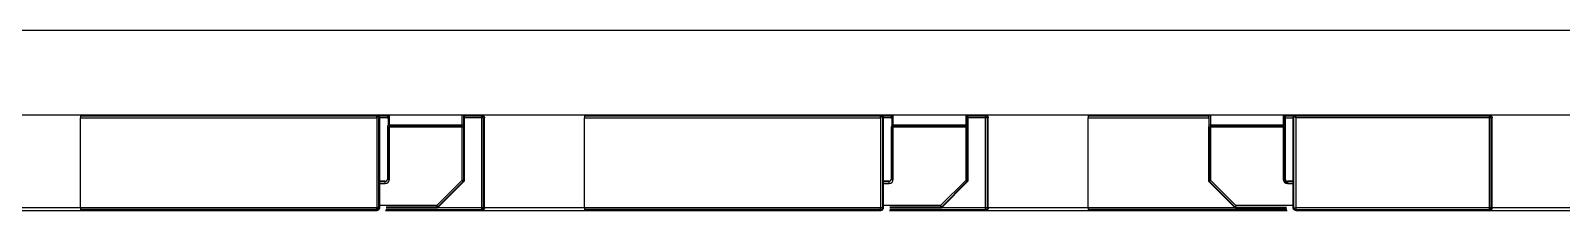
# Model space of a CAD drawing. Header units: millimetres. Extents: x 172 to 597, y 625 to 806.
# Drawn here: x 234.79 to 263.73, y 625.36 to 628.76 of the extents above; entities that cross this region are included whole.
import ezdxf

# ---------------------------------------------------------------- set-up
doc = ezdxf.new("R2010")
doc.units = ezdxf.units.MM

msp = doc.modelspace()

# ---------------------------------------------------------------- linework, layer by layer
at = {"color": 7, "linetype": 'Continuous', "lineweight": 25}
for p, q in [((520.623, 628.762), (175.961, 628.762)), ((520.623, 627.162), (175.961, 627.162)), ((235.739, 627.147), (241.339, 627.147)), ((241.374, 627.147), (241.375, 627.147)), ((241.539, 627.162), (241.539, 627.102)), ((241.551, 627.162), (241.551, 626.965)), ((242.989, 627.162), (242.989, 627.102)), ((245.264, 627.147), (250.864, 627.147)), ((250.899, 627.147), (250.9, 627.147)), ((251.064, 627.162), (251.064, 627.102)), ((251.076, 627.162), (251.076, 626.965)), ((252.514, 627.162), (252.514, 627.102)), ((257.064, 627.162), (257.064, 627.102)), ((257.075, 626.965), (257.075, 627.162)), ((258.514, 627.162), (258.514, 627.102)), ((258.514, 627.162), (258.514, 626.905)), ((258.713, 627.147), (262.374, 627.147)), ((235.739, 625.412), (235.739, 627.112)), ((235.739, 627.112), (241.339, 627.112)), ((241.339, 627.112), (241.339, 625.412)), ((241.374, 627.112), (241.374, 625.412)), ((241.389, 627.112), (241.389, 625.412)), ((241.39, 627.112), (241.389, 627.112)), ((241.39, 625.912), (241.39, 627.112)), ((241.539, 626.945), (241.551, 626.945)), ((241.539, 626.945), (241.539, 625.952)), ((241.551, 626.945), (241.579, 626.945)), ((241.551, 626.945), (241.551, 625.952)), ((242.949, 626.973), (241.579, 626.973)), ((242.949, 626.96), (241.579, 626.96)), ((241.579, 626.945), (242.949, 626.945)), ((241.579, 625.952), (241.579, 626.945)), ((242.949, 626.945), (242.977, 626.945)), ((242.949, 626.945), (242.949, 625.928)), ((242.977, 626.945), (242.989, 626.945)), ((242.977, 626.945), (242.977, 625.928)), ((242.989, 627.102), (242.989, 627.102)), ((242.989, 627.102), (242.989, 626.928)), ((242.989, 627.102), (242.989, 627.099)), ((242.989, 627.102), (242.989, 627.102)), ((242.989, 626.952), (242.989, 627.078)), ((242.989, 625.928), (242.989, 626.945)), ((242.989, 626.945), (242.989, 625.912)), ((242.989, 626.928), (242.989, 625.928)), ((242.989, 625.912), (242.989, 626.895)), ((243.324, 625.412), (243.324, 627.112)), ((243.359, 625.412), (243.359, 627.112)), ((245.264, 625.412), (245.264, 627.112)), ((245.264, 627.112), (250.864, 627.112)), ((250.864, 627.112), (250.864, 625.412)), ((250.899, 627.112), (250.899, 625.412)), ((250.914, 627.112), (250.914, 625.412)), ((250.915, 627.112), (250.914, 627.112)), ((250.915, 625.912), (250.915, 627.112)), ((251.064, 626.945), (251.076, 626.945)), ((251.064, 626.945), (251.064, 625.952)), ((251.076, 626.945), (251.076, 625.952)), ((251.076, 626.945), (251.104, 626.945)), ((252.474, 626.973), (251.104, 626.973)), ((252.474, 626.96), (251.104, 626.96)), ((251.104, 625.952), (251.104, 626.945)), ((251.104, 626.945), (252.474, 626.945)), ((252.474, 626.945), (252.502, 626.945)), ((252.474, 626.945), (252.474, 625.928)), ((252.502, 626.945), (252.514, 626.945)), ((252.502, 626.945), (252.502, 625.928)), ((252.514, 627.102), (252.514, 627.102)), ((252.514, 627.102), (252.514, 626.928)), ((252.514, 627.102), (252.514, 627.099)), ((252.514, 627.102), (252.514, 627.102)), ((252.514, 626.952), (252.514, 627.078)), ((252.514, 625.928), (252.514, 626.945)), ((252.514, 626.945), (252.514, 625.912)), ((252.514, 626.928), (252.514, 625.928)), ((252.514, 625.912), (252.514, 626.895)), ((252.849, 625.412), (252.849, 627.112)), ((252.884, 625.412), (252.884, 627.112)), ((254.789, 625.412), (254.789, 627.112)), ((257.064, 626.945), (257.075, 626.945)), ((257.064, 626.945), (257.064, 625.912)), ((257.075, 626.945), (257.104, 626.945)), ((257.075, 626.945), (257.075, 625.916)), ((258.474, 626.973), (257.104, 626.973)), ((258.474, 626.96), (257.104, 626.96)), ((257.104, 626.945), (258.474, 626.945)), ((257.104, 625.928), (257.104, 626.945)), ((258.474, 626.945), (258.474, 625.952)), ((258.474, 626.945), (258.502, 626.945)), ((258.502, 626.945), (258.514, 626.945)), ((258.502, 625.952), (258.502, 626.945)), ((258.514, 627.102), (258.514, 627.102)), ((258.514, 627.008), (258.514, 627.102)), ((258.514, 627.102), (258.514, 627.102)), ((258.514, 627.061), (258.514, 626.923)), ((258.514, 625.952), (258.514, 626.945)), ((258.514, 625.912), (258.514, 626.91)), ((258.514, 626.905), (258.514, 625.912)), ((258.514, 626.895), (258.514, 625.941)), ((258.664, 625.412), (258.664, 627.112)), ((258.678, 625.412), (258.678, 627.112)), ((262.374, 627.112), (258.713, 627.112)), ((258.713, 627.112), (258.713, 625.412)), ((262.374, 625.412), (262.374, 627.112)), ((262.409, 625.412), (262.409, 627.112)), ((241.389, 626.712), (241.389, 626.712)), ((241.389, 625.412), (241.389, 626.712)), ((241.389, 626.712), (241.389, 625.912)), ((250.914, 626.712), (250.914, 626.712)), ((250.914, 625.412), (250.914, 626.712)), ((250.914, 626.712), (250.914, 625.912)), ((241.499, 625.912), (241.389, 625.912)), ((241.499, 625.912), (241.499, 625.912)), ((241.539, 625.952), (241.551, 625.952)), ((241.551, 625.952), (241.579, 625.952)), ((242.949, 625.928), (242.473, 625.452)), ((242.489, 625.412), (242.989, 625.912)), ((242.989, 625.912), (242.489, 625.412)), ((242.969, 625.908), (242.493, 625.432)), ((242.501, 625.423), (242.977, 625.9)), ((242.977, 625.9), (242.501, 625.423)), ((242.977, 625.928), (242.949, 625.928)), ((242.989, 625.928), (242.977, 625.928)), ((242.977, 625.9), (242.977, 625.9)), ((242.986, 625.913), (242.986, 625.913)), ((242.989, 625.928), (242.989, 625.928)), ((242.989, 625.912), (242.989, 625.912)), ((251.024, 625.912), (250.914, 625.912)), ((251.024, 625.912), (251.024, 625.912)), ((251.064, 625.952), (251.076, 625.952)), ((251.076, 625.952), (251.104, 625.952)), ((252.474, 625.928), (251.998, 625.452)), ((252.014, 625.412), (252.514, 625.912)), ((252.514, 625.912), (252.014, 625.412)), ((252.494, 625.908), (252.018, 625.432)), ((252.026, 625.423), (252.502, 625.9)), ((252.502, 625.9), (252.026, 625.423)), ((252.502, 625.928), (252.474, 625.928)), ((252.514, 625.928), (252.502, 625.928)), ((252.502, 625.9), (252.502, 625.9)), ((252.511, 625.913), (252.511, 625.913)), ((252.514, 625.928), (252.514, 625.928)), ((252.514, 625.912), (252.514, 625.912)), ((257.064, 625.912), (257.564, 625.412)), ((257.569, 625.423), (257.075, 625.916)), ((257.58, 625.452), (257.104, 625.928)), ((258.474, 625.952), (258.502, 625.952)), ((258.502, 625.952), (258.514, 625.952)), ((258.514, 625.952), (258.514, 625.952)), ((258.525, 625.923), (258.525, 625.923)), ((258.664, 625.912), (258.554, 625.912)), ((241.339, 625.412), (235.739, 625.412)), ((241.514, 625.412), (242.473, 625.412)), ((242.473, 625.412), (242.473, 625.412)), ((242.473, 625.412), (242.489, 625.412)), ((242.488, 625.415), (242.488, 625.415)), ((242.489, 625.412), (242.488, 625.415)), ((242.489, 625.412), (242.489, 625.412)), ((242.501, 625.423), (242.501, 625.423)), ((250.864, 625.412), (245.264, 625.412)), ((251.039, 625.412), (251.998, 625.412)), ((251.998, 625.412), (251.998, 625.412)), ((251.998, 625.412), (252.014, 625.412)), ((252.013, 625.415), (252.013, 625.415)), ((252.014, 625.412), (252.013, 625.415)), ((252.014, 625.412), (252.014, 625.412)), ((252.026, 625.423), (252.026, 625.423)), ((257.564, 625.412), (258.538, 625.412)), ((262.374, 625.412), (258.713, 625.412)), ((241.339, 625.376), (235.739, 625.376)), ((235.739, 625.362), (241.339, 625.362)), ((241.505, 625.362), (243.324, 625.362)), ((250.864, 625.376), (245.264, 625.376)), ((245.264, 625.362), (250.864, 625.362)), ((251.03, 625.362), (252.849, 625.362)), ((254.789, 625.362), (258.548, 625.362)), ((258.713, 625.376), (262.374, 625.376)), ((258.713, 625.362), (262.374, 625.362))]:
    msp.add_line(p, q, dxfattribs=at)
at = {"color": 8, "linetype": 'Continuous', "lineweight": 25}
for p, q in [((241.374, 627.147), (241.539, 627.147)), ((241.579, 626.973), (241.579, 627.162)), ((242.949, 627.162), (242.949, 626.973)), ((242.977, 627.162), (242.977, 626.965)), ((242.989, 626.945), (242.989, 627.162)), ((242.989, 627.102), (242.989, 627.162)), ((242.989, 627.162), (242.989, 626.945)), ((242.989, 627.147), (243.324, 627.147)), ((250.899, 627.147), (251.064, 627.147)), ((251.104, 626.973), (251.104, 627.162)), ((252.474, 627.162), (252.474, 626.973)), ((252.502, 627.162), (252.502, 626.965)), ((252.514, 626.945), (252.514, 627.162)), ((252.514, 627.102), (252.514, 627.162)), ((252.514, 627.162), (252.514, 626.945)), ((252.514, 627.147), (252.849, 627.147)), ((254.789, 627.147), (257.064, 627.147)), ((257.104, 626.973), (257.104, 627.162)), ((258.474, 627.162), (258.474, 626.973)), ((258.502, 626.965), (258.502, 627.162)), ((258.514, 626.945), (258.514, 627.162)), ((258.514, 627.102), (258.514, 627.162)), ((258.514, 627.147), (258.678, 627.147)), ((241.539, 627.112), (241.39, 627.112)), ((243.324, 627.112), (242.989, 627.112)), ((242.989, 627.102), (242.989, 627.102)), ((242.989, 627.099), (242.989, 627.102)), ((242.989, 626.895), (242.989, 626.895)), ((251.064, 627.112), (250.915, 627.112)), ((252.849, 627.112), (252.514, 627.112)), ((252.514, 627.102), (252.514, 627.102)), ((252.514, 626.895), (252.514, 626.895)), ((254.789, 627.112), (257.064, 627.112)), ((258.514, 627.112), (258.664, 627.112)), ((241.499, 625.9), (241.389, 625.9)), ((241.389, 625.872), (241.499, 625.872)), ((251.024, 625.9), (250.914, 625.9)), ((250.914, 625.872), (251.024, 625.872)), ((258.664, 625.9), (258.554, 625.9)), ((258.554, 625.872), (258.664, 625.872)), ((242.473, 625.452), (241.389, 625.452)), ((242.473, 625.423), (241.514, 625.423)), ((243.324, 625.412), (242.49, 625.412)), ((251.998, 625.452), (250.914, 625.452)), ((251.998, 625.423), (251.039, 625.423)), ((252.849, 625.412), (252.015, 625.412)), ((257.563, 625.412), (254.789, 625.412)), ((257.569, 625.423), (258.539, 625.423)), ((258.664, 625.452), (257.58, 625.452)), ((241.51, 625.376), (243.324, 625.376)), ((251.035, 625.376), (252.849, 625.376)), ((258.543, 625.376), (254.789, 625.376))]:
    msp.add_line(p, q, dxfattribs=at)
at = {"color": 7, "linetype": 'Continuous', "lineweight": 25, "flags": 128}
for points in [[(241.339, 627.112), (241.343, 627.116), (241.347, 627.12), (241.351, 627.124), (241.355, 627.128), (241.359, 627.132), (241.362, 627.135), (241.365, 627.138), (241.368, 627.141)], [(250.864, 627.112), (250.868, 627.116), (250.872, 627.12), (250.876, 627.124), (250.88, 627.128), (250.884, 627.132), (250.887, 627.135), (250.89, 627.138), (250.893, 627.141)], [(258.713, 627.112), (258.709, 627.116), (258.705, 627.12), (258.701, 627.124), (258.697, 627.128), (258.694, 627.132), (258.69, 627.135), (258.687, 627.138), (258.685, 627.141)], [(241.579, 626.96), (241.579, 626.962), (241.579, 626.964), (241.579, 626.966), (241.579, 626.967), (241.579, 626.969), (241.579, 626.97), (241.579, 626.972), (241.579, 626.973)], [(241.579, 626.945), (241.579, 626.947), (241.579, 626.949), (241.579, 626.951), (241.579, 626.953), (241.579, 626.955), (241.579, 626.957), (241.579, 626.959), (241.579, 626.96)], [(242.949, 626.973), (242.949, 626.972), (242.949, 626.97), (242.949, 626.969), (242.949, 626.967), (242.949, 626.966), (242.949, 626.964), (242.949, 626.962), (242.949, 626.96)], [(242.949, 626.96), (242.949, 626.959), (242.949, 626.957), (242.949, 626.955), (242.949, 626.953), (242.949, 626.951), (242.949, 626.949), (242.949, 626.947), (242.949, 626.945)], [(242.989, 626.895), (242.989, 626.903), (242.989, 626.911), (242.989, 626.918), (242.989, 626.926), (242.989, 626.933), (242.989, 626.94), (242.989, 626.946), (242.989, 626.952)], [(243.374, 625.412), (243.374, 626.364), (243.374, 627.112)], [(251.104, 626.96), (251.104, 626.962), (251.104, 626.964), (251.104, 626.966), (251.104, 626.967), (251.104, 626.969), (251.104, 626.97), (251.104, 626.972), (251.104, 626.973)], [(251.104, 626.945), (251.104, 626.947), (251.104, 626.949), (251.104, 626.951), (251.104, 626.953), (251.104, 626.955), (251.104, 626.957), (251.104, 626.959), (251.104, 626.96)], [(252.474, 626.973), (252.474, 626.972), (252.474, 626.97), (252.474, 626.969), (252.474, 626.967), (252.474, 626.966), (252.474, 626.964), (252.474, 626.962), (252.474, 626.96)], [(252.474, 626.96), (252.474, 626.959), (252.474, 626.957), (252.474, 626.955), (252.474, 626.953), (252.474, 626.951), (252.474, 626.949), (252.474, 626.947), (252.474, 626.945)], [(252.514, 626.895), (252.514, 626.903), (252.514, 626.911), (252.514, 626.918), (252.514, 626.926), (252.514, 626.933), (252.514, 626.94), (252.514, 626.946), (252.514, 626.952)], [(252.899, 625.412), (252.899, 626.364), (252.899, 627.112)], [(257.104, 626.96), (257.104, 626.962), (257.104, 626.964), (257.104, 626.966), (257.104, 626.967), (257.104, 626.969), (257.104, 626.97), (257.104, 626.972), (257.104, 626.973)], [(257.104, 626.945), (257.104, 626.947), (257.104, 626.949), (257.104, 626.951), (257.104, 626.953), (257.104, 626.955), (257.104, 626.957), (257.104, 626.959), (257.104, 626.96)], [(258.474, 626.973), (258.474, 626.972), (258.474, 626.97), (258.474, 626.969), (258.474, 626.967), (258.474, 626.966), (258.474, 626.964), (258.474, 626.962), (258.474, 626.96)], [(258.474, 626.96), (258.474, 626.959), (258.474, 626.957), (258.474, 626.955), (258.474, 626.953), (258.474, 626.951), (258.474, 626.949), (258.474, 626.947), (258.474, 626.945)], [(258.514, 626.923), (258.514, 626.922), (258.514, 626.92), (258.514, 626.919), (258.514, 626.917), (258.514, 626.916), (258.514, 626.914), (258.514, 626.912), (258.514, 626.91)], [(258.514, 626.91), (258.514, 626.909), (258.514, 626.907), (258.514, 626.905), (258.514, 626.903), (258.514, 626.901), (258.514, 626.899), (258.514, 626.897), (258.514, 626.895)], [(262.424, 625.412), (262.424, 626.364), (262.424, 627.112)], [(241.499, 625.872), (241.499, 625.876), (241.499, 625.879), (241.499, 625.883), (241.499, 625.887), (241.499, 625.891), (241.499, 625.894), (241.499, 625.897), (241.499, 625.9)], [(242.949, 625.928), (242.952, 625.925), (242.955, 625.923), (242.957, 625.92), (242.96, 625.917), (242.962, 625.915), (242.965, 625.913), (242.967, 625.91), (242.969, 625.908)], [(242.969, 625.908), (242.971, 625.906), (242.973, 625.905), (242.974, 625.903), (242.975, 625.902), (242.976, 625.901), (242.977, 625.9), (242.977, 625.9), (242.977, 625.9)], [(251.024, 625.872), (251.024, 625.876), (251.024, 625.879), (251.024, 625.883), (251.024, 625.887), (251.024, 625.891), (251.024, 625.894), (251.024, 625.897), (251.024, 625.9)], [(252.474, 625.928), (252.477, 625.925), (252.48, 625.923), (252.482, 625.92), (252.485, 625.917), (252.487, 625.915), (252.49, 625.913), (252.492, 625.91), (252.494, 625.908)], [(252.494, 625.908), (252.496, 625.906), (252.498, 625.905), (252.499, 625.903), (252.5, 625.902), (252.501, 625.901), (252.502, 625.9), (252.502, 625.9), (252.502, 625.9)], [(258.554, 625.9), (258.554, 625.897), (258.554, 625.894), (258.554, 625.891), (258.554, 625.887), (258.554, 625.883), (258.554, 625.879), (258.554, 625.876), (258.554, 625.872)], [(242.493, 625.432), (242.49, 625.434), (242.488, 625.436), (242.486, 625.438), (242.483, 625.441), (242.481, 625.443), (242.478, 625.446), (242.475, 625.449), (242.473, 625.452)], [(242.473, 625.452), (242.475, 625.447), (242.477, 625.442), (242.479, 625.437), (242.48, 625.433), (242.482, 625.429), (242.484, 625.425), (242.485, 625.422), (242.486, 625.419)], [(242.473, 625.452), (242.473, 625.448), (242.473, 625.444), (242.473, 625.44), (242.473, 625.436), (242.473, 625.433), (242.473, 625.429), (242.473, 625.426), (242.473, 625.423)], [(242.473, 625.423), (242.473, 625.422), (242.473, 625.421), (242.473, 625.42), (242.473, 625.419), (242.473, 625.418), (242.473, 625.417), (242.473, 625.417), (242.473, 625.416)], [(242.498, 625.426), (242.497, 625.427), (242.497, 625.427), (242.496, 625.428), (242.495, 625.429), (242.495, 625.429), (242.494, 625.43), (242.493, 625.431), (242.493, 625.432)], [(252.018, 625.432), (252.015, 625.434), (252.013, 625.436), (252.011, 625.438), (252.008, 625.441), (252.006, 625.443), (252.003, 625.446), (252, 625.449), (251.998, 625.452)], [(251.998, 625.452), (252, 625.447), (252.002, 625.442), (252.004, 625.437), (252.005, 625.433), (252.007, 625.429), (252.009, 625.425), (252.01, 625.422), (252.011, 625.419)], [(251.998, 625.452), (251.998, 625.448), (251.998, 625.444), (251.998, 625.44), (251.998, 625.436), (251.998, 625.433), (251.998, 625.429), (251.998, 625.426), (251.998, 625.423)], [(251.998, 625.423), (251.998, 625.422), (251.998, 625.421), (251.998, 625.42), (251.998, 625.419), (251.998, 625.418), (251.998, 625.417), (251.998, 625.417), (251.998, 625.416)], [(252.023, 625.426), (252.022, 625.427), (252.022, 625.427), (252.021, 625.428), (252.02, 625.429), (252.02, 625.429), (252.019, 625.43), (252.018, 625.431), (252.018, 625.432)]]:
    msp.add_lwpolyline(points, dxfattribs=at)
at = {"color": 8, "linetype": 'Continuous', "lineweight": 25, "flags": 128}
for points in [[(242.989, 627.098), (242.989, 627.098), (242.989, 627.102)], [(242.989, 627.078), (242.989, 627.075), (242.989, 627.075)], [(242.989, 626.948), (242.989, 626.949), (242.989, 626.952)], [(252.514, 627.098), (252.514, 627.098), (252.514, 627.102)], [(252.514, 627.078), (252.514, 627.075), (252.514, 627.075)], [(252.514, 626.948), (252.514, 626.949), (252.514, 626.952)]]:
    msp.add_lwpolyline(points, dxfattribs=at)
at = {"color": 7, "linetype": 'Continuous', "lineweight": 25}
for centre, radius, start, end in [((241.327, 627.1), 0.0573, 44.5098, 77.9376), ((241.328, 627.1), 0.0572, 12.0531, 45.4946), ((243.325, 627.081), 0.0659, 64.7745, 90.4684), ((243.336, 627.143), 0.0174, 351.691, 51.8998), ((243.27, 627.143), 0.0823, 337.3976, 357.8999), ((250.852, 627.1), 0.0573, 44.5098, 77.9376), ((250.853, 627.1), 0.0572, 12.0531, 45.4946), ((252.85, 627.081), 0.0659, 64.7745, 90.4684), ((252.861, 627.143), 0.0174, 351.691, 51.8998), ((252.795, 627.143), 0.0823, 337.3976, 357.8999), ((258.725, 627.1), 0.0572, 134.5101, 167.9429), ((264.714, 633.172), 8.528, 224.9463, 225.0079), ((258.725, 627.1), 0.0572, 102.0479, 135.4944), ((262.375, 627.081), 0.0659, 64.7745, 90.4684), ((262.386, 627.143), 0.0174, 351.691, 51.8998), ((262.32, 627.143), 0.0823, 337.3976, 357.8999), ((241.564, 626.944), 0.025, 122.0784, 177.2146), ((241.578, 626.924), 0.0495, 88.9984, 123.6531), ((242.95, 626.924), 0.0495, 56.3519, 90.9999), ((242.964, 626.944), 0.0251, 2.8088, 57.9289), ((223.705, 627.082), 19.284, 359.99, 0.0596), ((251.089, 626.944), 0.025, 122.0784, 177.2146), ((251.103, 626.924), 0.0495, 88.9984, 123.6531), ((252.475, 626.924), 0.0495, 56.3519, 90.9999), ((252.489, 626.944), 0.0251, 2.8088, 57.9289), ((233.23, 627.082), 19.284, 359.99, 0.0596), ((257.089, 626.944), 0.025, 122.0784, 177.2146), ((257.103, 626.924), 0.0495, 88.9984, 123.6531), ((258.475, 626.924), 0.0495, 56.3519, 90.9999), ((258.489, 626.944), 0.0251, 2.8088, 57.9289), ((241.499, 625.952), 0.08, 270, 0), ((241.499, 625.952), 0.04, 270, 315), ((251.141, 625.902), 9.642, 179.9404, 180.01), ((241.499, 625.952), 0.04, 315, 0), ((242.949, 625.928), 0.04, 315, 337.5), ((242.949, 625.928), 0.04, 315, 337.5), ((242.949, 625.928), 0.04, 337.5, 0), ((242.949, 625.928), 0.04, 337.5, 0), ((251.024, 625.952), 0.08, 270, 0), ((251.024, 625.952), 0.04, 270, 315), ((260.666, 625.902), 9.642, 179.9404, 180.01), ((251.024, 625.952), 0.04, 315, 0), ((252.474, 625.928), 0.04, 315, 337.5), ((252.474, 625.928), 0.04, 315, 337.5), ((252.474, 625.928), 0.04, 337.5, 0), ((252.474, 625.928), 0.04, 337.5, 0), ((258.554, 625.952), 0.08, 180, 270), ((258.554, 625.952), 0.04, 180, 225), ((258.554, 625.952), 0.04, 180, 225), ((258.554, 625.952), 0.04, 225, 270), ((258.554, 625.952), 0.04, 225, 270), ((268.196, 625.902), 9.642, 179.9404, 180.01), ((241.286, 625.38), 0.0817, 2.2627, 23.3367), ((241.355, 625.414), 0.034, 292.0013, 355.5733), ((242.469, 625.461), 0.0449, 274.8087, 292.5479), ((244.596, 625.415), 2.123, 179.9865, 180.1005), ((242.473, 625.452), 0.04, 270, 292.5), ((242.473, 625.452), 0.04, 270, 292.5), ((242.469, 625.461), 0.0449, 292.4523, 310.1906), ((245.075, 626.491), 2.802, 202.4882, 202.5868), ((242.473, 625.452), 0.04, 292.5, 315), ((242.473, 625.452), 0.04, 292.5, 315), ((244.625, 627.553), 3.008, 224.9905, 225.071), ((243.27, 625.38), 0.0825, 2.1142, 22.6812), ((250.811, 625.38), 0.0817, 2.2627, 23.3367), ((250.88, 625.414), 0.034, 292.0013, 355.5733), ((251.994, 625.461), 0.0449, 274.8087, 292.5479), ((254.121, 625.415), 2.123, 179.9865, 180.1005), ((251.998, 625.452), 0.04, 270, 292.5), ((251.998, 625.452), 0.04, 270, 292.5), ((251.994, 625.461), 0.0449, 292.4523, 310.1906), ((254.6, 626.491), 2.802, 202.4882, 202.5868), ((251.998, 625.452), 0.04, 292.5, 315), ((251.998, 625.452), 0.04, 292.5, 315), ((254.15, 627.553), 3.008, 224.9905, 225.071), ((252.795, 625.38), 0.0825, 2.1142, 22.6812), ((258.697, 625.414), 0.0339, 184.4034, 247.9953), ((258.766, 625.38), 0.0813, 156.8233, 177.7827), ((262.32, 625.38), 0.0825, 2.1142, 22.6812), ((241.339, 625.441), 0.0651, 269.5238, 295.8081), ((241.351, 625.38), 0.0167, 306.9008, 8.5022), ((243.325, 625.443), 0.0659, 269.5316, 295.2255), ((243.336, 625.381), 0.0174, 308.1093, 8.3068), ((250.864, 625.441), 0.0651, 269.5238, 295.8081), ((250.876, 625.38), 0.0167, 306.9008, 8.5022), ((252.85, 625.443), 0.0659, 269.5316, 295.2255), ((252.861, 625.381), 0.0174, 308.1093, 8.3068), ((258.701, 625.38), 0.0167, 171.5281, 233.1122), ((258.713, 625.441), 0.0651, 244.1889, 270.4772), ((262.375, 625.443), 0.0659, 269.5316, 295.2255), ((262.386, 625.381), 0.0174, 308.1093, 8.3068)]:
    msp.add_arc(centre, radius, start, end, dxfattribs=at)
for points in [[(235.739, 627.147), (235.739, 627.145), (235.739, 627.14), (235.739, 627.131), (235.739, 627.121), (235.739, 627.115), (235.739, 627.112)], [(241.339, 627.112), (241.339, 627.115), (241.339, 627.121), (241.339, 627.131), (241.339, 627.14), (241.339, 627.145), (241.339, 627.147)], [(241.374, 627.147), (241.376, 627.145), (241.381, 627.14), (241.385, 627.131), (241.388, 627.121), (241.389, 627.115), (241.389, 627.112)], [(241.39, 627.112), (241.389, 627.115), (241.389, 627.121), (241.386, 627.131), (241.381, 627.14), (241.377, 627.145), (241.375, 627.147)], [(243.324, 627.112), (243.324, 627.115), (243.324, 627.121), (243.324, 627.131), (243.324, 627.139), (243.324, 627.144), (243.324, 627.147)], [(243.346, 627.156), (243.35, 627.154), (243.358, 627.149), (243.367, 627.138), (243.373, 627.126), (243.374, 627.116), (243.374, 627.112)], [(245.264, 627.147), (245.264, 627.145), (245.264, 627.14), (245.264, 627.131), (245.264, 627.121), (245.264, 627.115), (245.264, 627.112)], [(250.864, 627.112), (250.864, 627.115), (250.864, 627.121), (250.864, 627.131), (250.864, 627.14), (250.864, 627.145), (250.864, 627.147)], [(250.899, 627.147), (250.901, 627.145), (250.906, 627.14), (250.91, 627.131), (250.913, 627.121), (250.914, 627.115), (250.914, 627.112)], [(250.915, 627.112), (250.914, 627.115), (250.914, 627.121), (250.911, 627.131), (250.906, 627.14), (250.902, 627.145), (250.9, 627.147)], [(252.849, 627.112), (252.849, 627.115), (252.849, 627.121), (252.849, 627.131), (252.849, 627.139), (252.849, 627.144), (252.849, 627.147)], [(252.871, 627.156), (252.875, 627.154), (252.883, 627.149), (252.892, 627.138), (252.898, 627.126), (252.899, 627.116), (252.899, 627.112)], [(254.789, 627.147), (254.789, 627.145), (254.789, 627.14), (254.789, 627.131), (254.789, 627.121), (254.789, 627.115), (254.789, 627.112)], [(258.664, 627.112), (258.664, 627.115), (258.664, 627.121), (258.667, 627.131), (258.672, 627.14), (258.676, 627.145), (258.678, 627.147)], [(258.713, 627.147), (258.713, 627.145), (258.713, 627.14), (258.713, 627.131), (258.713, 627.121), (258.713, 627.115), (258.713, 627.112)], [(262.374, 627.112), (262.374, 627.115), (262.374, 627.121), (262.374, 627.131), (262.374, 627.139), (262.374, 627.144), (262.374, 627.147)], [(262.396, 627.156), (262.4, 627.154), (262.408, 627.149), (262.417, 627.138), (262.423, 627.126), (262.424, 627.116), (262.424, 627.112)], [(235.739, 625.412), (235.739, 625.408), (235.739, 625.402), (235.739, 625.392), (235.739, 625.384), (235.739, 625.379), (235.739, 625.376)], [(241.339, 625.376), (241.339, 625.379), (241.339, 625.384), (241.339, 625.392), (241.339, 625.402), (241.339, 625.408), (241.339, 625.412)], [(241.389, 625.412), (241.389, 625.412), (241.388, 625.412), (241.385, 625.412), (241.381, 625.412), (241.376, 625.412), (241.374, 625.412)], [(241.389, 625.412), (241.389, 625.408), (241.388, 625.402), (241.385, 625.392), (241.381, 625.384), (241.376, 625.379), (241.374, 625.376)], [(241.374, 625.376), (241.377, 625.379), (241.381, 625.384), (241.386, 625.392), (241.389, 625.402), (241.389, 625.408), (241.389, 625.412)], [(243.324, 625.377), (243.324, 625.379), (243.324, 625.384), (243.324, 625.393), (243.324, 625.402), (243.324, 625.408), (243.324, 625.412)], [(243.374, 625.412), (243.374, 625.412), (243.373, 625.412), (243.37, 625.412), (243.366, 625.412), (243.361, 625.412), (243.359, 625.412)], [(245.264, 625.412), (245.264, 625.408), (245.264, 625.402), (245.264, 625.392), (245.264, 625.384), (245.264, 625.379), (245.264, 625.376)], [(250.864, 625.376), (250.864, 625.379), (250.864, 625.384), (250.864, 625.392), (250.864, 625.402), (250.864, 625.408), (250.864, 625.412)], [(250.914, 625.412), (250.914, 625.412), (250.913, 625.412), (250.91, 625.412), (250.906, 625.412), (250.901, 625.412), (250.899, 625.412)], [(250.914, 625.412), (250.914, 625.408), (250.913, 625.402), (250.91, 625.392), (250.906, 625.384), (250.901, 625.379), (250.899, 625.376)], [(250.899, 625.376), (250.902, 625.379), (250.906, 625.384), (250.911, 625.392), (250.914, 625.402), (250.914, 625.408), (250.914, 625.412)], [(252.849, 625.377), (252.849, 625.379), (252.849, 625.384), (252.849, 625.393), (252.849, 625.402), (252.849, 625.408), (252.849, 625.412)], [(252.899, 625.412), (252.899, 625.412), (252.898, 625.412), (252.895, 625.412), (252.891, 625.412), (252.886, 625.412), (252.884, 625.412)], [(254.789, 625.412), (254.789, 625.408), (254.789, 625.402), (254.789, 625.392), (254.789, 625.384), (254.789, 625.379), (254.789, 625.376)], [(258.664, 625.412), (258.664, 625.412), (258.664, 625.412), (258.667, 625.412), (258.672, 625.412), (258.676, 625.412), (258.678, 625.412)], [(258.678, 625.376), (258.676, 625.379), (258.672, 625.384), (258.667, 625.392), (258.664, 625.402), (258.664, 625.408), (258.664, 625.412)], [(258.713, 625.412), (258.713, 625.408), (258.713, 625.402), (258.713, 625.392), (258.713, 625.384), (258.713, 625.379), (258.713, 625.376)], [(262.374, 625.377), (262.374, 625.379), (262.374, 625.384), (262.374, 625.393), (262.374, 625.402), (262.374, 625.408), (262.374, 625.412)], [(262.424, 625.412), (262.424, 625.412), (262.423, 625.412), (262.42, 625.412), (262.416, 625.412), (262.411, 625.412), (262.409, 625.412)], [(235.739, 625.376), (235.739, 625.374), (235.739, 625.37), (235.739, 625.365), (235.739, 625.362), (235.739, 625.362), (235.739, 625.362)], [(241.339, 625.362), (241.339, 625.362), (241.339, 625.362), (241.339, 625.365), (241.339, 625.37), (241.339, 625.374), (241.339, 625.376)], [(243.324, 625.362), (243.324, 625.362), (243.324, 625.362), (243.324, 625.365), (243.324, 625.37), (243.324, 625.374), (243.324, 625.377)], [(245.264, 625.376), (245.264, 625.374), (245.264, 625.37), (245.264, 625.365), (245.264, 625.362), (245.264, 625.362), (245.264, 625.362)], [(250.864, 625.362), (250.864, 625.362), (250.864, 625.362), (250.864, 625.365), (250.864, 625.37), (250.864, 625.374), (250.864, 625.376)], [(252.849, 625.362), (252.849, 625.362), (252.849, 625.362), (252.849, 625.365), (252.849, 625.37), (252.849, 625.374), (252.849, 625.377)], [(254.789, 625.376), (254.789, 625.374), (254.789, 625.37), (254.789, 625.365), (254.789, 625.362), (254.789, 625.362), (254.789, 625.362)], [(258.713, 625.376), (258.713, 625.374), (258.713, 625.37), (258.713, 625.365), (258.713, 625.362), (258.713, 625.362), (258.713, 625.362)], [(262.374, 625.362), (262.374, 625.362), (262.374, 625.362), (262.374, 625.365), (262.374, 625.37), (262.374, 625.374), (262.374, 625.377)]]:
    msp.add_open_spline(points, degree=3, dxfattribs=at)
for points, knots in [([(241.339, 627.156), (241.339, 627.158), (241.339, 627.161), (241.339, 627.161), (241.339, 627.162)], [0, 0, 0, 0, 0.55974, 1, 1, 1, 1]), ([(241.339, 627.147), (241.339, 627.149), (241.339, 627.153), (241.339, 627.155), (241.339, 627.156)], [0, 0, 0, 0, 0.559874, 1, 1, 1, 1]), ([(243.324, 627.162), (243.328, 627.161), (243.336, 627.161), (243.343, 627.158), (243.346, 627.156)], [0, 0, 0, 0, 0.559746, 1, 1, 1, 1]), ([(250.864, 627.156), (250.864, 627.158), (250.864, 627.161), (250.864, 627.161), (250.864, 627.162)], [0, 0, 0, 0, 0.55974, 1, 1, 1, 1]), ([(250.864, 627.147), (250.864, 627.149), (250.864, 627.153), (250.864, 627.155), (250.864, 627.156)], [0, 0, 0, 0, 0.5598737, 1, 1, 1, 1]), ([(252.849, 627.162), (252.853, 627.161), (252.861, 627.161), (252.868, 627.158), (252.871, 627.156)], [0, 0, 0, 0, 0.559746, 1, 1, 1, 1]), ([(258.713, 627.162), (258.713, 627.161), (258.713, 627.161), (258.713, 627.158), (258.713, 627.156)], [0, 0, 0, 0, 0.55974, 1, 1, 1, 1]), ([(258.713, 627.156), (258.713, 627.155), (258.713, 627.152), (258.713, 627.149), (258.713, 627.147)], [0, 0, 0, 0, 0.559874, 1, 1, 1, 1]), ([(262.374, 627.162), (262.378, 627.161), (262.386, 627.161), (262.393, 627.158), (262.396, 627.156)], [0, 0, 0, 0, 0.559746, 1, 1, 1, 1]), ([(241.384, 627.112), (241.382, 627.112), (241.379, 627.112), (241.376, 627.112), (241.374, 627.112)], [0, 0, 0, 0, 0.559874, 1, 1, 1, 1]), ([(241.389, 627.112), (241.389, 627.112), (241.388, 627.112), (241.385, 627.112), (241.384, 627.112)], [0, 0, 0, 0, 0.5597403, 1, 1, 1, 1]), ([(243.346, 627.112), (243.342, 627.112), (243.335, 627.112), (243.328, 627.112), (243.324, 627.112)], [0, 0, 0, 0, 0.559741, 1, 1, 1, 1]), ([(243.359, 627.112), (243.357, 627.112), (243.353, 627.112), (243.348, 627.112), (243.346, 627.112)], [0, 0, 0, 0, 0.559883, 1, 1, 1, 1]), ([(250.909, 627.112), (250.907, 627.112), (250.904, 627.112), (250.901, 627.112), (250.899, 627.112)], [0, 0, 0, 0, 0.559874, 1, 1, 1, 1]), ([(250.914, 627.112), (250.914, 627.112), (250.913, 627.112), (250.91, 627.112), (250.909, 627.112)], [0, 0, 0, 0, 0.55974, 1, 1, 1, 1]), ([(252.871, 627.112), (252.867, 627.112), (252.86, 627.112), (252.853, 627.112), (252.849, 627.112)], [0, 0, 0, 0, 0.559741, 1, 1, 1, 1]), ([(252.884, 627.112), (252.882, 627.112), (252.878, 627.112), (252.873, 627.112), (252.871, 627.112)], [0, 0, 0, 0, 0.559883, 1, 1, 1, 1]), ([(258.502, 627.073), (258.505, 627.077), (258.512, 627.086), (258.513, 627.096), (258.514, 627.102)], [0, 0, 0, 0, 0.389886, 1, 1, 1, 1]), ([(258.514, 627.102), (258.514, 627.097), (258.514, 627.089), (258.514, 627.076), (258.514, 627.065), (258.514, 627.061)], [0, 0, 0, 0, 0.542423, 0.792924, 1, 1, 1, 1]), ([(258.514, 626.91), (258.514, 626.917), (258.514, 626.933), (258.514, 626.967), (258.514, 626.991), (258.514, 627.008)], [0, 0, 0, 0, 0.201752, 0.44877, 1, 1, 1, 1]), ([(258.669, 627.112), (258.667, 627.112), (258.664, 627.112), (258.664, 627.112), (258.664, 627.112)], [0, 0, 0, 0, 0.55974, 1, 1, 1, 1]), ([(258.678, 627.112), (258.676, 627.112), (258.672, 627.112), (258.67, 627.112), (258.669, 627.112)], [0, 0, 0, 0, 0.5598737, 1, 1, 1, 1]), ([(262.396, 627.112), (262.392, 627.112), (262.385, 627.112), (262.378, 627.112), (262.374, 627.112)], [0, 0, 0, 0, 0.559741, 1, 1, 1, 1]), ([(262.409, 627.112), (262.407, 627.112), (262.403, 627.112), (262.398, 627.112), (262.396, 627.112)], [0, 0, 0, 0, 0.559883, 1, 1, 1, 1]), ([(242.985, 625.913), (242.986, 625.913), (242.989, 625.912), (242.989, 625.912), (242.989, 625.912)], [0, 0, 0, 0, 0.210839, 1, 1, 1, 1]), ([(252.51, 625.913), (252.511, 625.913), (252.514, 625.912), (252.514, 625.912), (252.514, 625.912)], [0, 0, 0, 0, 0.210839, 1, 1, 1, 1]), ([(257.064, 625.912), (257.064, 625.912), (257.066, 625.912), (257.072, 625.915), (257.075, 625.916)], [0, 0, 0, 0, 0.554193, 1, 1, 1, 1]), ([(257.075, 625.916), (257.08, 625.918), (257.089, 625.922), (257.099, 625.926), (257.104, 625.928)], [0, 0, 0, 0, 0.55524, 1, 1, 1, 1]), ([(258.554, 625.872), (258.544, 625.881), (258.529, 625.896), (258.516, 625.92), (258.514, 625.934), (258.514, 625.941)], [0, 0, 0, 0, 0.504903, 0.750087, 1, 1, 1, 1]), ([(235.739, 625.412), (235.495, 625.412), (235.008, 625.412), (234.39, 625.412), (233.951, 625.412), (233.883, 625.412), (233.849, 625.412)], [0, 0, 0, 0, 0.25, 0.5, 0.75, 1, 1, 1, 1]), ([(241.361, 625.412), (241.358, 625.412), (241.35, 625.412), (241.343, 625.412), (241.339, 625.412)], [0, 0, 0, 0, 0.5019142, 1, 1, 1, 1]), ([(241.374, 625.412), (241.372, 625.412), (241.368, 625.412), (241.363, 625.412), (241.361, 625.412)], [0, 0, 0, 0, 0.591822, 1, 1, 1, 1]), ([(241.389, 625.412), (241.389, 625.407), (241.389, 625.4), (241.386, 625.392), (241.384, 625.389)], [0, 0, 0, 0, 0.55974, 1, 1, 1, 1]), ([(243.346, 625.412), (243.343, 625.412), (243.336, 625.412), (243.328, 625.412), (243.324, 625.412)], [0, 0, 0, 0, 0.501901, 1, 1, 1, 1]), ([(243.359, 625.412), (243.357, 625.412), (243.353, 625.412), (243.348, 625.412), (243.346, 625.412)], [0, 0, 0, 0, 0.590302, 1, 1, 1, 1]), ([(243.374, 625.412), (243.374, 625.407), (243.373, 625.398), (243.367, 625.385), (243.358, 625.374), (243.35, 625.369), (243.346, 625.367)], [0, 0, 0, 0, 0.25, 0.5, 0.75, 1, 1, 1, 1]), ([(245.264, 625.412), (245.02, 625.412), (244.533, 625.412), (243.915, 625.412), (243.476, 625.412), (243.408, 625.412), (243.374, 625.412)], [0, 0, 0, 0, 0.25, 0.5, 0.75, 1, 1, 1, 1]), ([(250.886, 625.412), (250.883, 625.412), (250.875, 625.412), (250.868, 625.412), (250.864, 625.412)], [0, 0, 0, 0, 0.5019142, 1, 1, 1, 1]), ([(250.899, 625.412), (250.897, 625.412), (250.893, 625.412), (250.888, 625.412), (250.886, 625.412)], [0, 0, 0, 0, 0.591822, 1, 1, 1, 1]), ([(250.914, 625.412), (250.914, 625.407), (250.914, 625.4), (250.911, 625.392), (250.909, 625.389)], [0, 0, 0, 0, 0.55974, 1, 1, 1, 1]), ([(252.871, 625.412), (252.868, 625.412), (252.861, 625.412), (252.853, 625.412), (252.849, 625.412)], [0, 0, 0, 0, 0.501901, 1, 1, 1, 1]), ([(252.884, 625.412), (252.882, 625.412), (252.878, 625.412), (252.873, 625.412), (252.871, 625.412)], [0, 0, 0, 0, 0.590302, 1, 1, 1, 1]), ([(252.899, 625.412), (252.899, 625.407), (252.898, 625.398), (252.892, 625.385), (252.883, 625.374), (252.875, 625.369), (252.871, 625.367)], [0, 0, 0, 0, 0.25, 0.5, 0.75, 1, 1, 1, 1]), ([(254.789, 625.412), (254.545, 625.412), (254.058, 625.412), (253.44, 625.412), (253.001, 625.412), (252.933, 625.412), (252.899, 625.412)], [0, 0, 0, 0, 0.25, 0.5, 0.75, 1, 1, 1, 1]), ([(257.569, 625.423), (257.567, 625.42), (257.564, 625.413), (257.564, 625.412), (257.564, 625.412)], [0, 0, 0, 0, 0.56529, 1, 1, 1, 1]), ([(257.58, 625.452), (257.578, 625.446), (257.573, 625.435), (257.57, 625.427), (257.569, 625.423)], [0, 0, 0, 0, 0.565249, 1, 1, 1, 1]), ([(258.678, 625.412), (258.68, 625.412), (258.684, 625.412), (258.689, 625.412), (258.691, 625.412)], [0, 0, 0, 0, 0.559874, 1, 1, 1, 1]), ([(258.691, 625.412), (258.695, 625.412), (258.702, 625.412), (258.71, 625.412), (258.713, 625.412)], [0, 0, 0, 0, 0.55974, 1, 1, 1, 1]), ([(262.396, 625.412), (262.393, 625.412), (262.386, 625.412), (262.378, 625.412), (262.374, 625.412)], [0, 0, 0, 0, 0.501901, 1, 1, 1, 1]), ([(262.409, 625.412), (262.407, 625.412), (262.403, 625.412), (262.398, 625.412), (262.396, 625.412)], [0, 0, 0, 0, 0.590302, 1, 1, 1, 1]), ([(262.424, 625.412), (262.424, 625.407), (262.423, 625.398), (262.417, 625.385), (262.408, 625.374), (262.4, 625.369), (262.396, 625.367)], [0, 0, 0, 0, 0.25, 0.5, 0.75, 1, 1, 1, 1]), ([(264.314, 625.412), (264.07, 625.412), (263.583, 625.412), (262.965, 625.412), (262.526, 625.412), (262.458, 625.412), (262.424, 625.412)], [0, 0, 0, 0, 0.25, 0.5, 0.75, 1, 1, 1, 1]), ([(233.799, 625.362), (233.842, 625.362), (233.927, 625.362), (234.447, 625.362), (235.079, 625.362), (235.519, 625.362), (235.739, 625.362)], [0, 0, 0, 0, 0.279633, 0.559261, 0.779629, 1, 1, 1, 1]), ([(241.361, 625.367), (241.357, 625.365), (241.35, 625.362), (241.342, 625.362), (241.339, 625.362)], [0, 0, 0, 0, 0.55974, 1, 1, 1, 1]), ([(241.339, 625.362), (241.343, 625.362), (241.351, 625.362), (241.358, 625.366), (241.361, 625.367)], [0, 0, 0, 0, 0.55974, 1, 1, 1, 1]), ([(241.374, 625.376), (241.372, 625.374), (241.368, 625.371), (241.363, 625.368), (241.361, 625.367)], [0, 0, 0, 0, 0.559874, 1, 1, 1, 1]), ([(241.361, 625.367), (241.364, 625.368), (241.369, 625.371), (241.373, 625.375), (241.374, 625.376)], [0, 0, 0, 0, 0.559874, 1, 1, 1, 1]), ([(241.384, 625.389), (241.383, 625.387), (241.38, 625.382), (241.376, 625.378), (241.375, 625.376)], [0, 0, 0, 0, 0.559874, 1, 1, 1, 1]), ([(243.346, 625.367), (243.342, 625.365), (243.335, 625.362), (243.328, 625.362), (243.324, 625.362)], [0, 0, 0, 0, 0.559746, 1, 1, 1, 1]), ([(243.324, 625.362), (243.367, 625.362), (243.452, 625.362), (243.972, 625.362), (244.604, 625.362), (245.044, 625.362), (245.264, 625.362)], [0, 0, 0, 0, 0.279633, 0.559261, 0.779629, 1, 1, 1, 1]), ([(250.886, 625.367), (250.882, 625.365), (250.875, 625.362), (250.867, 625.362), (250.864, 625.362)], [0, 0, 0, 0, 0.55974, 1, 1, 1, 1]), ([(250.864, 625.362), (250.868, 625.362), (250.876, 625.362), (250.883, 625.366), (250.886, 625.367)], [0, 0, 0, 0, 0.55974, 1, 1, 1, 1]), ([(250.899, 625.376), (250.897, 625.374), (250.893, 625.371), (250.888, 625.368), (250.886, 625.367)], [0, 0, 0, 0, 0.559874, 1, 1, 1, 1]), ([(250.886, 625.367), (250.889, 625.368), (250.894, 625.371), (250.898, 625.375), (250.899, 625.376)], [0, 0, 0, 0, 0.559874, 1, 1, 1, 1]), ([(250.909, 625.389), (250.908, 625.387), (250.905, 625.382), (250.901, 625.378), (250.9, 625.376)], [0, 0, 0, 0, 0.559874, 1, 1, 1, 1]), ([(252.871, 625.367), (252.867, 625.365), (252.86, 625.362), (252.853, 625.362), (252.849, 625.362)], [0, 0, 0, 0, 0.559746, 1, 1, 1, 1]), ([(252.849, 625.362), (252.892, 625.362), (252.977, 625.362), (253.497, 625.362), (254.129, 625.362), (254.569, 625.362), (254.789, 625.362)], [0, 0, 0, 0, 0.279633, 0.559261, 0.779629, 1, 1, 1, 1]), ([(258.691, 625.367), (258.689, 625.368), (258.684, 625.371), (258.68, 625.375), (258.678, 625.376)], [0, 0, 0, 0, 0.559874, 1, 1, 1, 1]), ([(258.713, 625.362), (258.709, 625.362), (258.701, 625.362), (258.694, 625.366), (258.691, 625.367)], [0, 0, 0, 0, 0.55974, 1, 1, 1, 1]), ([(262.396, 625.367), (262.392, 625.365), (262.385, 625.362), (262.378, 625.362), (262.374, 625.362)], [0, 0, 0, 0, 0.5597458, 1, 1, 1, 1]), ([(262.374, 625.362), (262.417, 625.362), (262.502, 625.362), (263.022, 625.362), (263.654, 625.362), (264.094, 625.362), (264.314, 625.362)], [0, 0, 0, 0, 0.279633, 0.559261, 0.779629, 1, 1, 1, 1])]:
    msp.add_open_spline(points, degree=3, knots=knots, dxfattribs=at)

doc.saveas('drawing.dxf')
